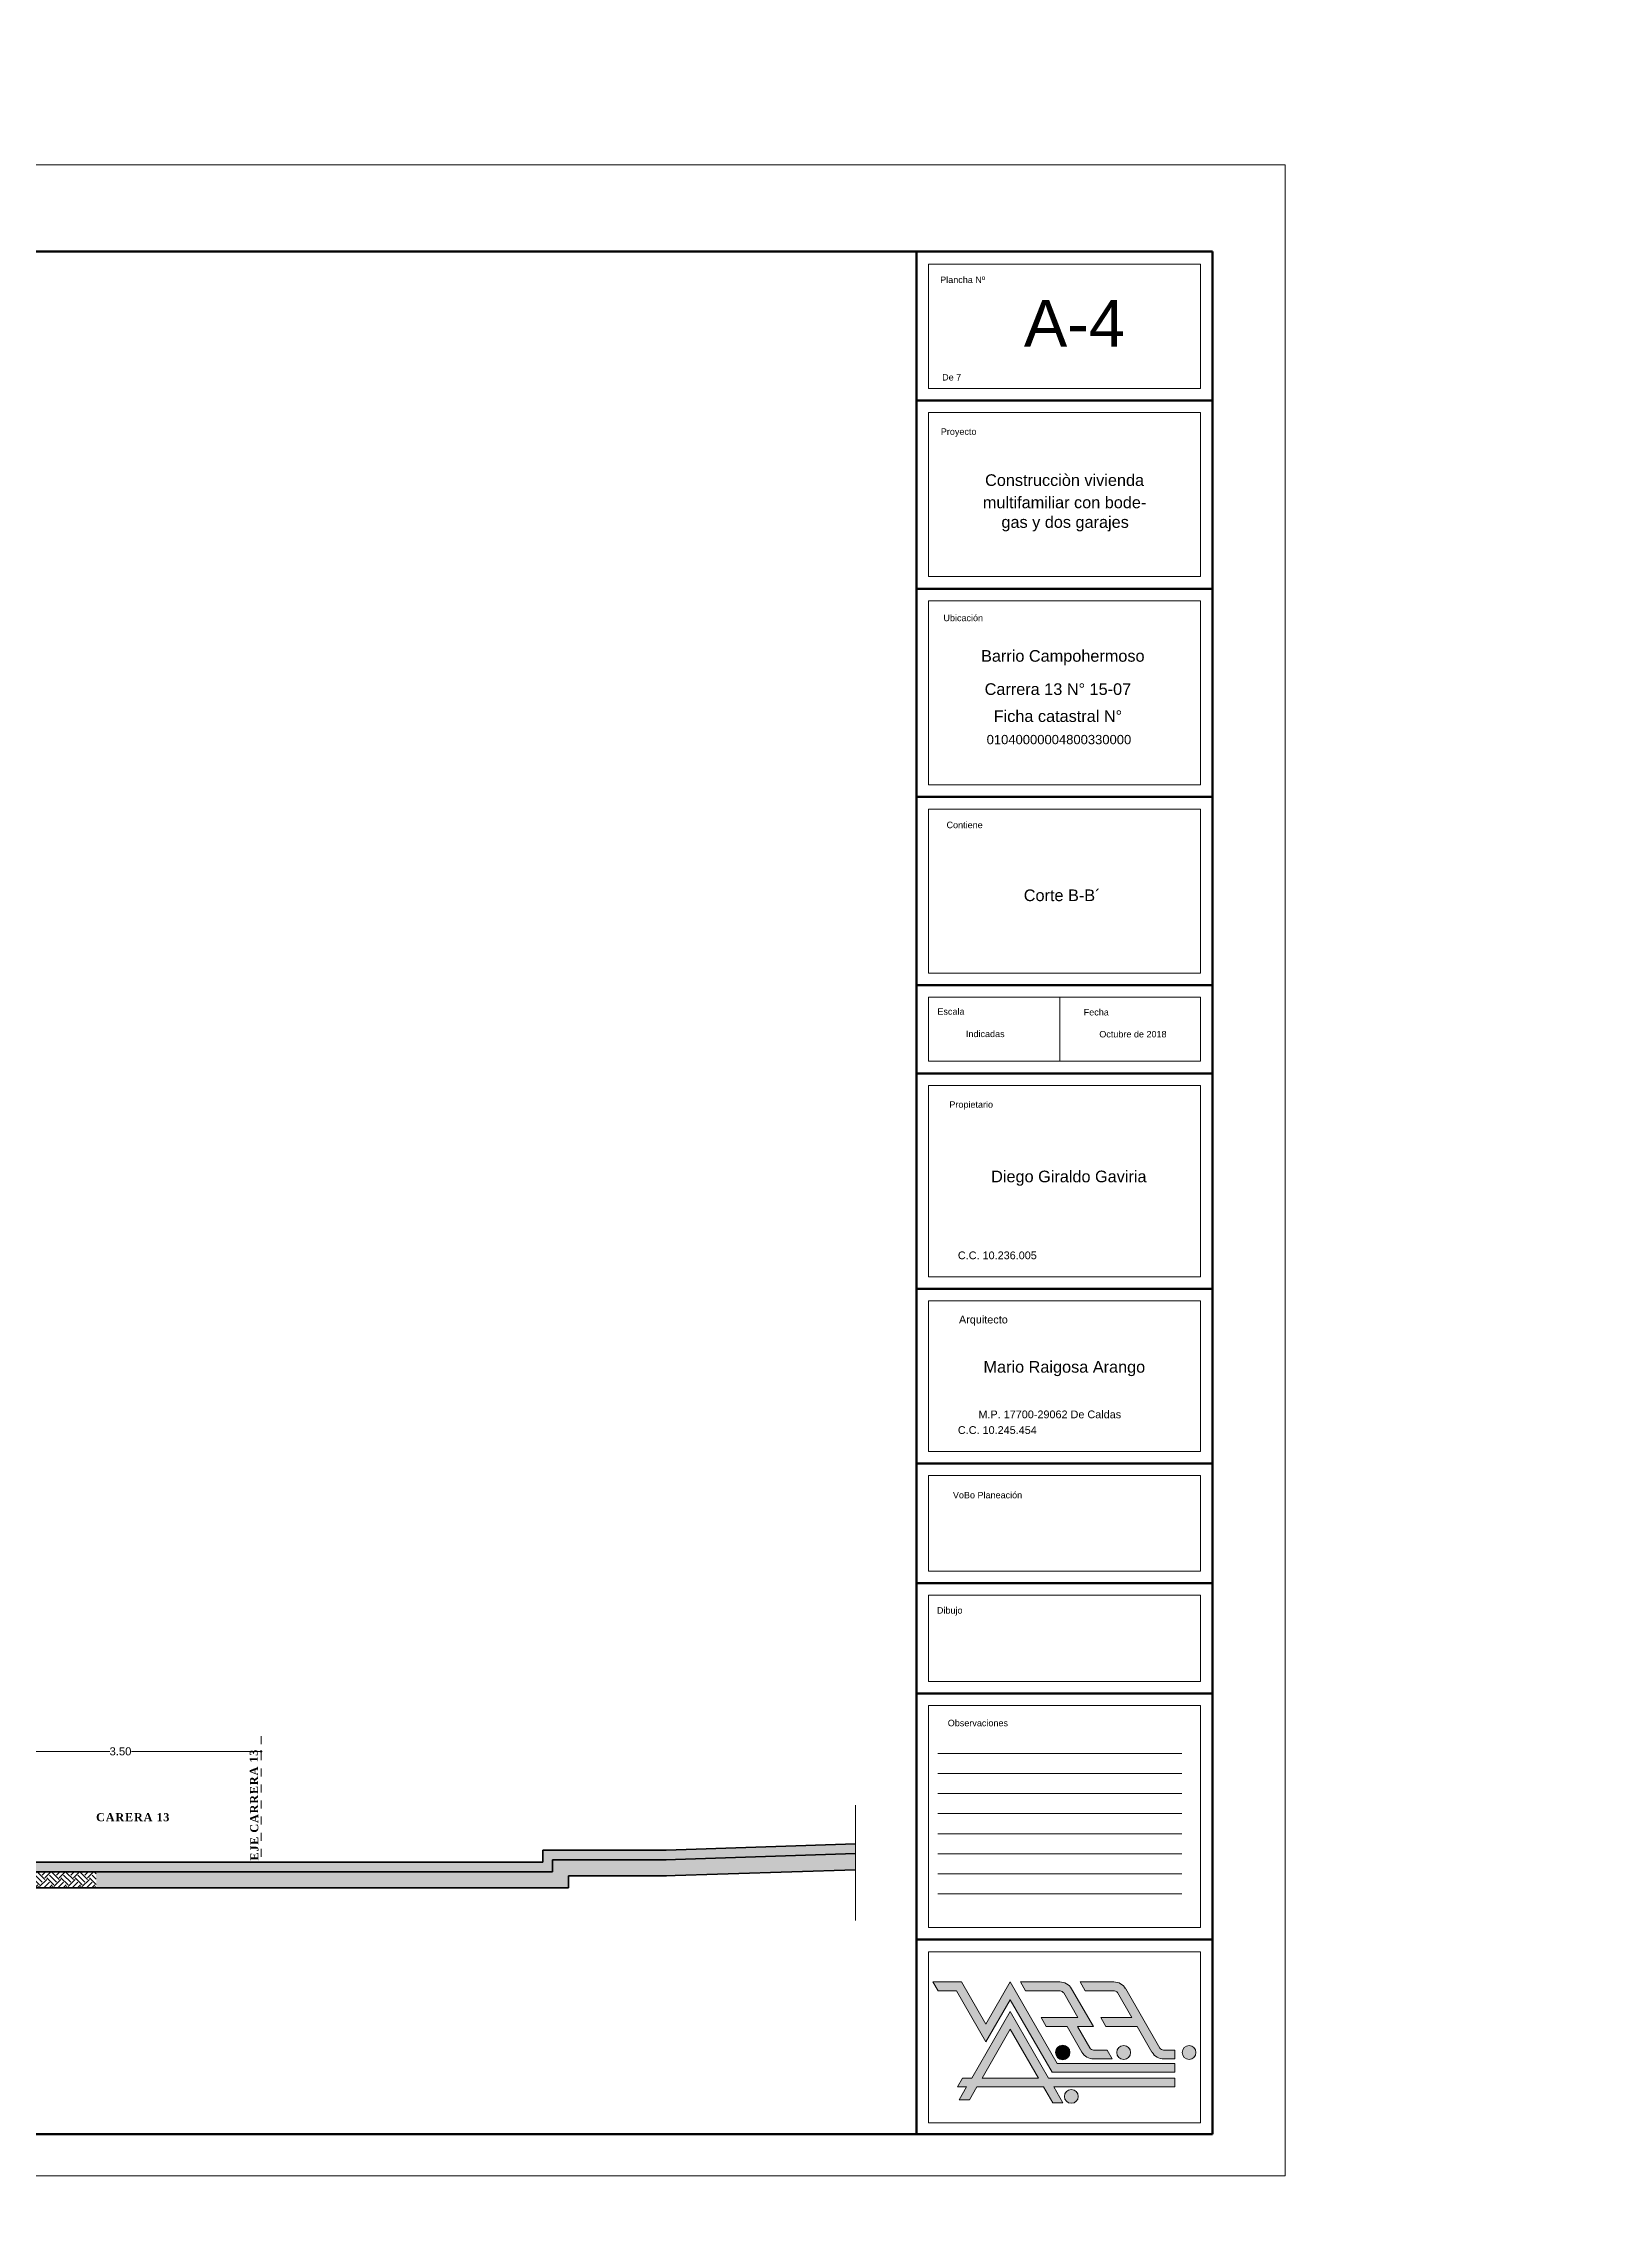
# Model space of a CAD drawing. Header units: inches. Extents: x 2908 to 3459, y -3172 to -55.
# Drawn here: x 3292.27 to 3311.55, y -230.76 to -203.65 of the extents above; entities that cross this region are included whole.
import ezdxf
from ezdxf.enums import TextEntityAlignment as Align

# ---------------------------------------------------------------- set-up
doc = ezdxf.new("R2010")
doc.units = ezdxf.units.IN
doc.header["$MEASUREMENT"] = 0
doc.linetypes.add('ACAD_ISO03W100', pattern=[30, 12, -18])
for name, color, linetype, lineweight in [('COLUMNAS', 1, 'Continuous', 35), ('COTA', 1, 'Continuous', 9), ('linea de cotas', 7, 'Continuous', 5), ('LINEAS DE PROYECCIÒN', 74, 'ACAD_ISO03W100', 18), ('logo 2', 1, 'Continuous', 0), ('Líneas Márgen', 7, 'Continuous', 9), ('Márgen', 7, 'Continuous', 80)]:
    doc.layers.add(name, color=color, linetype=linetype, lineweight=lineweight)
doc.layers.add('TEXTO', color=4, linetype='Continuous')
doc.styles.add('Arial new', font='arial.ttf')
doc.styles.add('CONSTRUCTORA', font='times.ttf', dxfattribs={"height": 0.3})
doc.styles.add('Villanueva', font='swissek.ttf')
doc.dimstyles.new('GUS', dxfattribs={"dimtxt": 0.1, "dimasz": 0.03, "dimexe": 0.05, "dimexo": 0.05, "dimgap": 0.005, "dimtad": 0, "dimzin": 1, "dimdsep": 46, "dimtxsty": 'Arial new', "dimblk": 'DOT', "dimcen": 0.01, "dimse1": 1, "dimse2": 1, "dimclrd": 1, "dimclre": 252, "dimclrt": 1, "dimaunit": 1, "dimadec": 0, "dimazin": 2, "dimtfac": 1, "dimtmove": 0, "dimatfit": 2, "dimldrblk": 'ARCHTICK', "dimfxl": 1, "dimlwd": -1, "dimlwe": -1, "dimarcsym": 1})
pattern_1 = [(50, (0, 0), (0.0717260183, -0.0062752135), [0.0075, -0.0825]), (355, (0, 0), (-0.0138751334, 0.0752192134), [0.006, -0.066]), (100.4514, (0.00598, -0.00052), (0.0578509382, 0.0689439542), [0.006374019, -0.0701142112]), (46.1842, (0, 0.02), (0.1067241049, -0.0165519014), [0.01125, -0.12375]), (96.6356, (0.00889, 0.01862), (0.0934662706, 0.097411787), [0.0095610288, -0.1051713]), (351.1842, (0, 0.02), (0.0934661945, 0.09741186), [0.009, -0.099]), (21, (0.01, 0.015), (0.0596907052, -0.0402618891), [0.0075, -0.0825]), (326, (0.01, 0.015), (0.0243315332, 0.0725150045), [0.006, -0.066]), (71.4514, (0.014974, 0.011645), (0.0840222629, 0.0322530497), [0.006374019, -0.0701142112]), (37.5, (0, 0), (0.00121598553, 0.03328938538), [0, -0.0652, 0, -0.067, 0, -0.06625]), (7.5, (0, 0), (0.02630695374, 0.0394411712), [0, -0.0382, 0, -0.0637, 0, -0.02525]), (327.5, (-0.0223, 0), (0.05338224362, -0.00225548717), [0, -0.025, 0, -0.078, 0, -0.1035]), (317.5, (-0.0323, 0), (0.05831861693, 0.01001049823), [0, -0.0325, 0, -0.0518, 0, -0.0735])]

# ---------------------------------------------------------------- blocks, each defined once
blk = doc.blocks.new('_Dot')
at = {"color": 0, "linetype": 'ByBlock', "lineweight": -2}
blk.add_line((-0.5, 0), (-1, 0), dxfattribs=at)
at = {"color": 0, "linetype": 'ByBlock', "const_width": 0.5}
blk.add_lwpolyline([(-0.25, 0, 1), (0.25, 0, 1)], format="xyb", close=True, dxfattribs=at)
blk = doc.blocks.new('*D4681')
at = {"layer": 'COTA', "color": 1, "linetype": 'Continuous', "transparency": 16777216}
for p, q in [((3291.51, -224.88), (3293.094, -224.88)), ((3294.946, -224.88), (3293.363, -224.88))]:
    blk.add_line(p, q, dxfattribs=at)
at = {"layer": 'Defpoints', "color": 0, "transparency": 16777216}
for p in [(3294.976, -224.88), (3291.48, -225.624), (3294.976, -225.774)]:
    blk.add_point(p, dxfattribs=at)
at = {"layer": 'COTA', "color": 1, "transparency": 16777216, "xscale": 0.03, "yscale": 0.03, "zscale": 0.03, "rotation": 180}
blk.add_blockref('_Dot', (3291.48, -224.88), dxfattribs=at)
at = {"layer": 'COTA', "color": 1, "transparency": 16777216, "xscale": 0.03, "yscale": 0.03, "zscale": 0.03}
blk.add_blockref('_Dot', (3294.976, -224.88), dxfattribs=at)
at = {"layer": 'COTA', "color": 1, "transparency": 16777216, "insert": (3293.228, -224.88), "char_height": 0.1, "attachment_point": 5, "style": 'Arial new'}
blk.add_mtext('3.50', dxfattribs=at)
blk = doc.blocks.new('_ArchTick')
at = {"color": 0, "linetype": 'ByBlock', "const_width": 0.15}
blk.add_lwpolyline([(-0.5, -0.5), (0.5, 0.5)], dxfattribs=at)

msp = doc.modelspace()

# ---------------------------------------------------------------- hatches: boundary and pattern name
at = {"layer": 'COTA', "lineweight": 9}
h = msp.add_hatch(dxfattribs=at)
h.set_pattern_fill('AR-CONC', color=256, scale=0.01, style=0)
h.set_pattern_definition(pattern_1)
h.paths.add_polyline_path([(3280.307, -220.261), (3274.589, -220.261), (3274.589, -220.381), (3280.187, -220.381), (3280.187, -225.781), (3286.86, -225.781), (3286.86, -225.919), (3289.974, -226.227), (3291.36, -226.227), (3291.36, -226.377), (3294.976, -226.377), (3294.976, -226.257), (3291.48, -226.257), (3291.48, -226.107), (3289.98, -226.107), (3286.98, -225.811), (3286.98, -225.661), (3280.307, -225.661)])
at = {"layer": 'COTA'}
h = msp.add_hatch(dxfattribs=at)
h.set_pattern_fill('AR-CONC', color=256, scale=0.01, style=0)
h.set_pattern_definition(pattern_1)
h.paths.add_polyline_path([(3298.6, -226.377), (3298.6, -226.227), (3300.015, -226.227), (3302.367, -226.15), (3302.367, -226.03), (3300.013, -226.107), (3298.48, -226.107), (3298.48, -226.257), (3294.976, -226.257), (3294.976, -226.377)])
h = msp.add_hatch(dxfattribs=at)
h.set_pattern_fill('EARTH', color=256, scale=0.5, angle=45, style=0)
h.paths.add_polyline_path([(3292.925, -226.377), (3291.36, -226.377), (3291.36, -226.227), (3289.974, -226.227), (3289.337, -226.164), (3289.123, -226.344), (3289.964, -226.427), (3291.16, -226.427), (3291.16, -226.577), (3292.927, -226.577)])
h = msp.add_hatch(dxfattribs=at)
h.set_pattern_fill('EARTH', color=256, scale=0.5, angle=45, style=0)
h.paths.add_polyline_path([(3295.347, -226.377), (3292.925, -226.377), (3292.927, -226.577), (3295.347, -226.577)])
h.paths.add_polyline_path([(3298.8, -226.427), (3300.018, -226.427), (3302.367, -226.351), (3302.367, -226.15), (3300.015, -226.227), (3298.6, -226.227), (3298.6, -226.377), (3295.347, -226.377), (3295.347, -226.577), (3298.8, -226.577)])
at = {"layer": 'logo 2'}
h = msp.add_hatch(color=256, dxfattribs=at)
h.paths.add_polyline_path([(3304.291, -227.967), (3304.812, -228.868), (3306.34, -228.868), (3306.34, -228.758), (3304.876, -228.758), (3304.291, -227.745), (3303.988, -228.27), (3303.685, -227.745), (3303.33, -227.745), (3303.394, -227.856), (3303.622, -227.856), (3303.988, -228.491)])
h.paths.add_polyline_path([(3304.907, -227.745), (3304.419, -227.745), (3304.483, -227.856), (3304.913, -227.856, -0.212841), (3304.956, -227.88), (3305.133, -228.188), (3304.675, -228.188), (3304.738, -228.299), (3304.998, -228.299), (3305.183, -228.619, 0.267949), (3305.33, -228.704), (3305.559, -228.704), (3305.495, -228.593), (3305.333, -228.593, -0.018985), (3305.328, -228.593), (3305.328, -228.593, -0.267949), (3305.278, -228.562), (3305.126, -228.299), (3305.325, -228.299), (3305.055, -227.83, 0.267949)])
h.paths.add_polyline_path([(3305.788, -228.623, 1), (3305.616, -228.623, 1)], flags=17)
h.paths.add_polyline_path([(3305.727, -227.83, 0.267949), (3305.579, -227.745), (3305.161, -227.745), (3305.225, -227.856), (3305.589, -227.856, -0.178902), (3305.626, -227.877), (3305.805, -228.188), (3305.417, -228.188), (3305.48, -228.299), (3305.869, -228.299), (3306.054, -228.619, 0.267949), (3306.202, -228.704), (3306.34, -228.704), (3306.34, -228.593), (3306.196, -228.593, -0.221169), (3306.153, -228.568)])
h.paths.add_polyline_path([(3306.429, -228.623, 1), (3306.601, -228.623, 1)])
h = msp.add_hatch(color=256, dxfattribs=at)
h.paths.add_polyline_path([(3304.291, -228.112), (3303.813, -228.941), (3303.698, -228.941), (3303.634, -229.052), (3303.749, -229.052), (3303.656, -229.213), (3303.783, -229.213), (3303.877, -229.052), (3304.706, -229.052), (3304.819, -229.248), (3304.947, -229.248), (3304.833, -229.052), (3306.34, -229.052), (3306.34, -228.941), (3304.769, -228.941)])
h.paths.add_polyline_path([(3304.291, -228.334), (3303.941, -228.941), (3304.642, -228.941)], flags=16)
h.paths.add_polyline_path([(3305.137, -229.169, 1), (3304.965, -229.169, 1)])
msp.add_hatch(color=256, dxfattribs=at).paths.add_polyline_path([(3304.854, -228.623, 1), (3305.034, -228.623, 1)])

# ---------------------------------------------------------------- linework, layer by layer
at = {"layer": 'COLUMNAS'}
for p, q in [((3302.367, -226.03), (3300.013, -226.107)), ((3298.48, -226.257), (3291.48, -226.257)), ((3298.48, -226.107), (3298.48, -226.257)), ((3300.013, -226.107), (3298.48, -226.107)), ((3298.48, -226.107), (3298.48, -226.257)), ((3298.48, -226.107), (3298.48, -226.257)), ((3300.015, -226.227), (3298.6, -226.227)), ((3298.6, -226.227), (3298.6, -226.377)), ((3302.367, -226.351), (3299.993, -226.428)), ((3302.367, -226.15), (3300.005, -226.227)), ((3298.8, -226.577), (3291.16, -226.577)), ((3298.6, -226.377), (3291.36, -226.377)), ((3300.018, -226.427), (3298.8, -226.427)), ((3298.8, -226.577), (3298.8, -226.427))]:
    msp.add_line(p, q, dxfattribs=at)
at = {"layer": 'COTA'}
msp.add_line((3302.367, -225.548), (3302.367, -226.981), dxfattribs=at)
msp.add_lwpolyline([(3272.711, -230.157), (3272.711, -205.157), (3307.711, -205.157), (3307.711, -230.157), (3272.711, -230.157)], close=True, dxfattribs=at)
at = {"layer": 'LINEAS DE PROYECCIÒN', "ltscale": 0.003}
msp.add_line((3294.976, -224.691), (3294.976, -226.257), dxfattribs=at)
at = {"layer": 'logo 2'}
for p, q in [((3303.33, -227.745), (3303.394, -227.856)), ((3303.33, -227.745), (3303.685, -227.745)), ((3303.394, -227.856), (3303.622, -227.856)), ((3303.622, -227.856), (3303.988, -228.491)), ((3303.685, -227.745), (3303.988, -228.27)), ((3304.291, -227.745), (3303.988, -228.27)), ((3304.291, -227.745), (3303.988, -228.27)), ((3304.291, -227.967), (3303.988, -228.491)), ((3304.291, -227.745), (3304.876, -228.758)), ((3304.291, -227.967), (3304.812, -228.868)), ((3304.419, -227.745), (3304.907, -227.745)), ((3304.419, -227.745), (3304.483, -227.856)), ((3304.483, -227.856), (3304.913, -227.856)), ((3304.956, -227.88), (3305.133, -228.188)), ((3305.055, -227.83), (3305.325, -228.299)), ((3305.161, -227.745), (3305.579, -227.745)), ((3305.161, -227.745), (3305.225, -227.856)), ((3305.225, -227.856), (3305.589, -227.856)), ((3305.626, -227.877), (3305.805, -228.188)), ((3305.727, -227.83), (3306.153, -228.568)), ((3304.291, -228.112), (3303.813, -228.941)), ((3304.291, -228.112), (3304.769, -228.941)), ((3304.675, -228.188), (3305.133, -228.188)), ((3304.675, -228.188), (3304.738, -228.299)), ((3305.417, -228.188), (3305.805, -228.188)), ((3305.417, -228.188), (3305.48, -228.299)), ((3304.291, -228.334), (3303.941, -228.941)), ((3304.291, -228.334), (3304.642, -228.941)), ((3304.738, -228.299), (3304.998, -228.299)), ((3304.998, -228.299), (3305.183, -228.619)), ((3305.126, -228.299), (3305.28, -228.565)), ((3305.126, -228.299), (3305.325, -228.299)), ((3305.48, -228.299), (3305.869, -228.299)), ((3305.869, -228.299), (3306.054, -228.619)), ((3304.876, -228.758), (3306.34, -228.758)), ((3305.328, -228.593), (3305.495, -228.593)), ((3305.33, -228.704), (3305.559, -228.704)), ((3305.495, -228.593), (3305.559, -228.704)), ((3306.196, -228.593), (3306.34, -228.593)), ((3306.202, -228.704), (3306.34, -228.704)), ((3306.34, -228.704), (3306.34, -228.593)), ((3306.34, -228.868), (3306.34, -228.758)), ((3303.698, -228.941), (3303.634, -229.052)), ((3303.634, -229.052), (3303.738, -229.052)), ((3303.634, -229.052), (3303.749, -229.052)), ((3303.749, -229.052), (3303.656, -229.213)), ((3303.698, -228.941), (3303.813, -228.941)), ((3303.877, -229.052), (3303.783, -229.213)), ((3303.877, -229.052), (3304.706, -229.052)), ((3303.92, -229.052), (3304.662, -229.052)), ((3303.92, -229.052), (3304.662, -229.052)), ((3303.941, -228.941), (3304.642, -228.941)), ((3304.706, -229.052), (3304.819, -229.248)), ((3304.769, -228.941), (3306.34, -228.941)), ((3304.812, -228.868), (3306.34, -228.868)), ((3304.833, -229.052), (3306.34, -229.052)), ((3304.833, -229.052), (3304.947, -229.248)), ((3306.34, -229.052), (3306.34, -228.941)), ((3303.783, -229.213), (3303.656, -229.213)), ((3304.947, -229.248), (3304.819, -229.248))]:
    msp.add_line(p, q, dxfattribs=at)
for centre, radius in [((3304.944, -228.623), 0.0899), ((3305.702, -228.623), 0.0861), ((3306.515, -228.623), 0.0861), ((3305.051, -229.169), 0.0861)]:
    msp.add_circle(centre, radius, dxfattribs=at)
for centre, radius, start, end in [((3304.907, -227.916), 0.17, 30, 90), ((3304.907, -227.916), 0.0599, 35.9688, 84.0312), ((3305.579, -227.916), 0.17, 30, 90), ((3305.579, -227.916), 0.0605, 39.714, 80.286), ((3305.33, -228.534), 0.17, 210, 270), ((3305.33, -228.534), 0.0596, 212.0895, 267.9105), ((3305.33, -228.534), 0.0596, 267.8248, 272.1752), ((3306.202, -228.534), 0.17, 210, 270), ((3306.202, -228.534), 0.0598, 215.0574, 264.9426)]:
    msp.add_arc(centre, radius, start, end, dxfattribs=at)
at = {"layer": 'Líneas Márgen'}
for p, q in [((3303.275, -207.937), (3303.275, -206.394)), ((3306.656, -206.394), (3303.275, -206.394)), ((3306.656, -207.937), (3306.656, -206.394)), ((3306.656, -207.937), (3303.275, -207.937)), ((3303.275, -210.277), (3303.275, -208.237)), ((3306.656, -208.237), (3303.275, -208.237)), ((3306.656, -210.277), (3306.656, -208.237)), ((3306.656, -210.277), (3303.275, -210.277)), ((3303.275, -212.866), (3303.275, -210.577)), ((3306.656, -210.577), (3303.275, -210.577)), ((3306.656, -212.866), (3306.656, -210.577)), ((3306.656, -212.866), (3303.275, -212.866)), ((3303.275, -215.206), (3303.275, -213.166)), ((3306.656, -213.166), (3303.275, -213.166)), ((3306.656, -215.206), (3306.656, -213.166)), ((3306.656, -215.206), (3303.275, -215.206)), ((3303.275, -216.302), (3303.275, -215.506)), ((3306.656, -215.506), (3303.275, -215.506)), ((3304.908, -215.506), (3304.908, -216.302)), ((3306.656, -216.302), (3306.656, -215.506)), ((3306.656, -216.302), (3303.275, -216.302)), ((3303.275, -218.98), (3303.275, -216.602)), ((3306.656, -216.602), (3303.275, -216.602)), ((3306.656, -218.98), (3306.656, -216.602)), ((3306.656, -218.98), (3303.275, -218.98)), ((3303.275, -221.152), (3303.275, -219.28)), ((3306.656, -219.28), (3303.275, -219.28)), ((3306.656, -221.152), (3306.656, -219.28)), ((3306.656, -221.152), (3303.275, -221.152)), ((3303.275, -222.638), (3303.275, -221.452)), ((3306.656, -221.452), (3303.275, -221.452)), ((3306.656, -222.638), (3306.656, -221.452)), ((3306.656, -222.638), (3303.275, -222.638)), ((3303.275, -224.01), (3303.275, -222.938)), ((3306.656, -222.938), (3303.275, -222.938)), ((3306.656, -224.01), (3306.656, -222.938)), ((3306.656, -224.01), (3303.275, -224.01)), ((3303.275, -227.07), (3303.275, -224.31)), ((3306.656, -224.31), (3303.275, -224.31)), ((3306.656, -227.07), (3306.656, -224.31)), ((3306.427, -224.907), (3303.39, -224.907)), ((3306.427, -225.156), (3303.39, -225.156)), ((3306.427, -225.405), (3303.39, -225.405)), ((3306.427, -225.654), (3303.39, -225.654)), ((3306.427, -225.903), (3303.39, -225.903)), ((3306.427, -226.152), (3303.39, -226.152)), ((3306.427, -226.401), (3303.39, -226.401)), ((3306.427, -226.65), (3303.39, -226.65)), ((3306.656, -227.07), (3303.275, -227.07)), ((3303.275, -229.497), (3303.275, -227.37)), ((3306.656, -227.37), (3303.275, -227.37)), ((3306.656, -229.497), (3306.656, -227.37)), ((3303.275, -229.497), (3306.656, -229.497))]:
    msp.add_line(p, q, dxfattribs=at)
at = {"layer": 'Márgen'}
for p, q in [((3306.806, -206.235), (3273.332, -206.235)), ((3303.125, -229.637), (3303.125, -206.235)), ((3306.806, -229.637), (3306.806, -206.235)), ((3306.806, -208.087), (3303.125, -208.087)), ((3306.806, -210.427), (3303.125, -210.427)), ((3306.806, -213.016), (3303.125, -213.016)), ((3306.806, -215.356), (3303.125, -215.356)), ((3306.806, -216.452), (3303.125, -216.452)), ((3306.806, -219.13), (3303.125, -219.13)), ((3306.806, -221.302), (3303.125, -221.302)), ((3306.806, -222.788), (3303.125, -222.788)), ((3306.806, -224.16), (3303.125, -224.16)), ((3306.806, -227.22), (3303.125, -227.22)), ((3306.806, -229.637), (3273.332, -229.637))]:
    msp.add_line(p, q, dxfattribs=at)

# ---------------------------------------------------------------- texts
at = {"layer": 'linea de cotas', "style": 'Villanueva'}
for s, height, p in [('Plancha Nº', 0.0804, (3303.7, -206.585)), ('A-4', 0.5786, (3305.09, -207.128)), ('De 7', 0.0804, (3303.563, -207.799)), ('Proyecto', 0.0804, (3303.65, -208.486)), ('Construcciòn vivienda', 0.14466, (3304.967, -209.073, 4.802)), (' multifamiliar con bode-', 0.14466, (3304.939, -209.351)), ('gas y dos garajes', 0.14466, (3304.974, -209.616)), ('Ubicación', 0.0804, (3303.707, -210.788)), ('Barrio Campohermoso', 0.14466, (3304.945, -211.28)), ('Carrera 13 N° 15-07', 0.14466, (3304.884, -211.675)), ('Ficha catastral N°', 0.14466, (3304.884, -212.008)), ('01040000004800330000', 0.11573, (3304.897, -212.302)), ('Contiene', 0.0804, (3303.724, -213.362)), ('Corte B-B´', 0.1447, (3304.937, -214.234)), ('Escala', 0.0804, (3303.554, -215.681)), ('Fecha', 0.0804, (3305.361, -215.69)), ('Indicadas', 0.0804, (3303.981, -215.959)), ('Octubre de 2018', 0.08036, (3305.817, -215.963)), ('Propietario', 0.08036, (3303.806, -216.849)), ('Diego Giraldo Gaviria', 0.14466, (3305.02, -217.751)), ('C.C. 10.236.005', 0.09644, (3304.131, -218.714)), ('Arquitecto ', 0.09644, (3303.976, -219.524)), ('Mario Raigosa Arango', 0.14466, (3304.964, -220.118)), ('M.P. 17700-29062 De Caldas', 0.09644, (3304.783, -220.689)), ('C.C. 10.245.454', 0.09644, (3304.131, -220.886)), ('VoBo Planeación', 0.08036, (3304.009, -221.692)), ('Dibujo', 0.0804, (3303.539, -223.137)), ('Observaciones', 0.08036, (3303.889, -224.526))]:
    msp.add_text(s, height=height, dxfattribs=at).set_placement(p, align=Align.MIDDLE)
at = {"layer": 'TEXTO', "insert": (3294.844, -226.237, -7.182), "char_height": 0.1, "width": 2.36276, "attachment_point": 1, "rotation": 90.3865, "style": 'CONSTRUCTORA'}
msp.add_mtext('{\\fTimes New Roman|b1|i0|c0|p18;\\T1.1;EJE CARRERA 13}', dxfattribs=at)
at = {"layer": 'TEXTO', "insert": (3292.925, -225.648), "char_height": 0.1, "width": 2.36276, "attachment_point": 1, "style": 'CONSTRUCTORA'}
msp.add_mtext('{\\fTimes New Roman|b1|i0|c0|p18;\\T1.1;CARERA 13}', dxfattribs=at)

# ---------------------------------------------------------------- dimensions: what is measured, and where the dimension line sits
at = {"layer": 'COTA'}
dim = msp.add_linear_dim(base=(3294.976, -224.88), p1=(3291.48, -225.624), p2=(3294.976, -225.774), dimstyle='GUS', dxfattribs=at)
dim.commit()
dim.dimension.update_dxf_attribs({"geometry": '*D4681', "text_midpoint": (3293.228, -224.88)})

doc.saveas('drawing.dxf')
